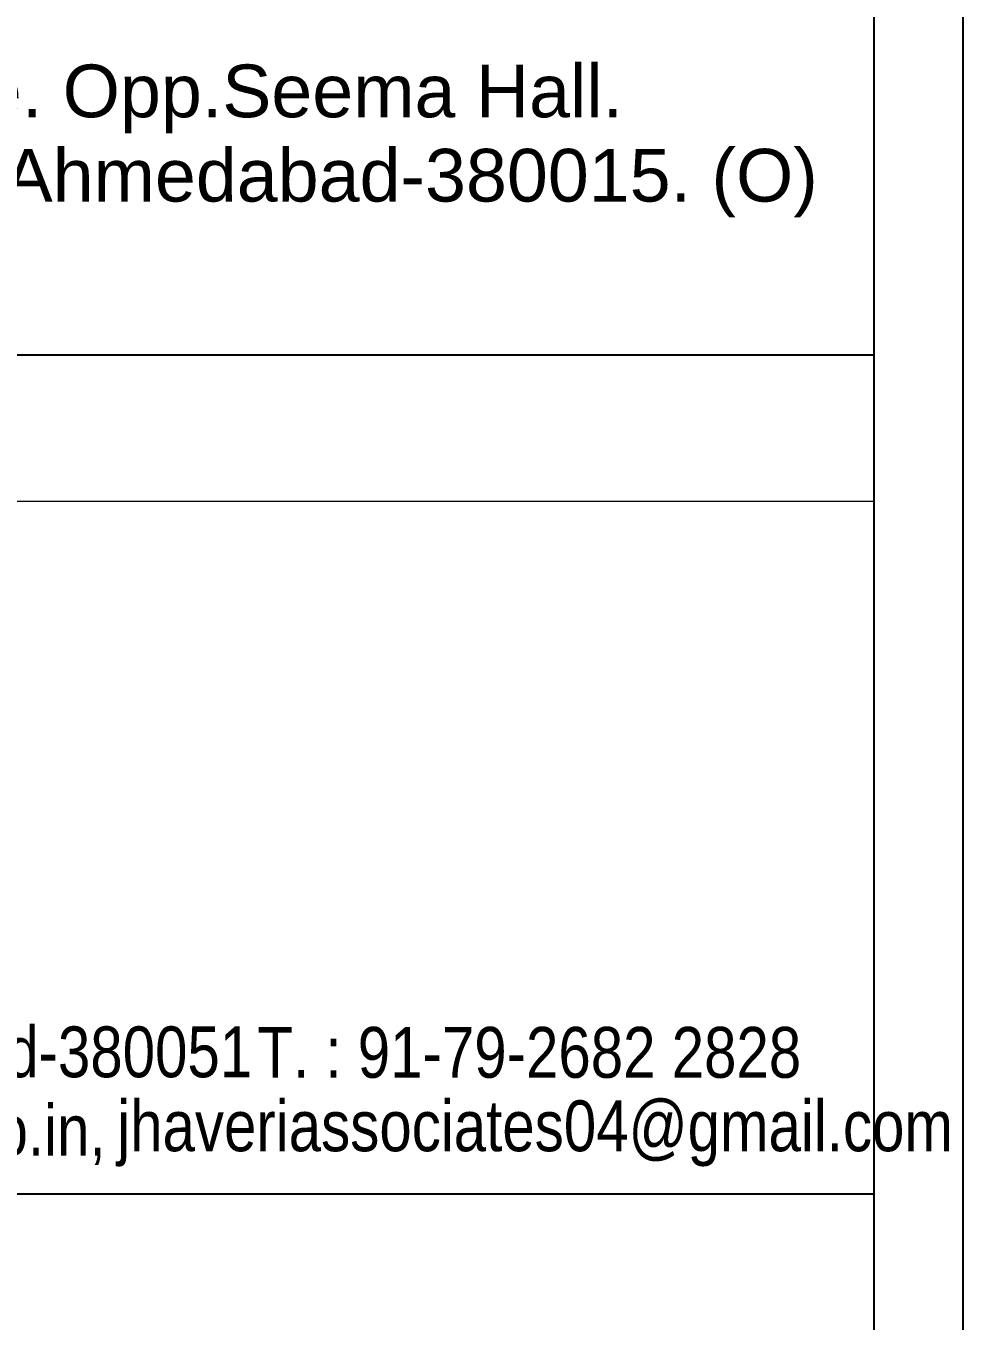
# Model space of a CAD drawing. Header units: millimetres. Extents: x 1112055 to 3390982, y -148532 to 766891.
# Drawn here: x 2677117 to 2681833, y 574378 to 580887 of the extents above; entities that cross this region are included whole.
import ezdxf

# ---------------------------------------------------------------- set-up
doc = ezdxf.new("R2010")
doc.units = ezdxf.units.MM
doc.layers.add('B TITLE BLOCK', color=250, linetype='Continuous', lineweight=0)
doc.layers.add('P_TITLE BLOCK TEXT', color=7, linetype='Continuous', lineweight=9)
doc.styles.add('SWINC', font='swissc.ttf')

msp = doc.modelspace()

# ---------------------------------------------------------------- linework, layer by layer
at = {"layer": 'B TITLE BLOCK', "color": 250, "lineweight": 0}
msp.add_line((2681379.5, 578496.8), (2669306.3, 578496.8), dxfattribs=at)
at = {"layer": 'B TITLE BLOCK', "color": 1, "const_width": 10.1}
msp.add_lwpolyline([(2486193.4, 653192.3), (2486193.4, 555757.1), (2681828, 555757.1), (2681828, 653192.3)], close=True, dxfattribs=at)
at = {"layer": 'B TITLE BLOCK', "color": 250, "lineweight": 0, "const_width": 10.1}
for points in [[(2486641.8, 652743.9), (2486641.8, 556205.5), (2681379.5, 556205.5), (2681379.5, 652743.9)], [(2669306.3, 556205.5), (2681379.5, 556205.5), (2681379.5, 652743.9), (2669306.3, 652743.9)], [(2681379.5, 583967.6), (2669306.3, 583967.6), (2669306.3, 579233.5), (2681379.5, 579233.5)], [(2681379.5, 556205.5), (2669306.3, 556205.5), (2669306.3, 579233.5), (2681379.5, 579233.5)]]:
    msp.add_lwpolyline(points, close=True, dxfattribs=at)
msp.add_lwpolyline([(2669306.3, 575017.5), (2681379.5, 575017.5)], dxfattribs=at)

# ---------------------------------------------------------------- texts
at = {"layer": 'P_TITLE BLOCK TEXT', "style": 'SWINC'}
for s, p in [('2, Palkhi Society, Nr. SBI, Vejalpur, Jivraj Park, Ahmedabad-380051', (2669405, 575603.3)), ('T. : 91-79-2682 2828 ', (2678280.7, 575600.8)), ('E-mail : jhaveriassociates04@yahoo.co.in,', (2671998.7, 575210.1)), (' jhaveriassociates04@gmail.com', (2677494.6, 575231.7))]:
    msp.add_text(s, height=255.484, dxfattribs=at).set_placement(p)
at = {"layer": 'P_TITLE BLOCK TEXT', "lineweight": 0, "char_height": 264.86, "attachment_point": 7, "style": 'SWINC'}
for s, insert in [('\\A1;{\\pql;\\fArial|b0|i0|c0|p34;1101, LANDMARK. Nr.Titanium City Centre. Opp.Seema Hall.}', (2669941.4, 580347.9)), ('\\A1;{\\pql;\\fArial|b0|i0|c0|p34;Anandnagar. Prahladnagar-Shyamal road. Ahmedabad-380015. (O)}', (2669950.3, 579924.2))]:
    msp.add_mtext(s, dxfattribs=dict(at, insert=insert))

doc.saveas('drawing.dxf')
